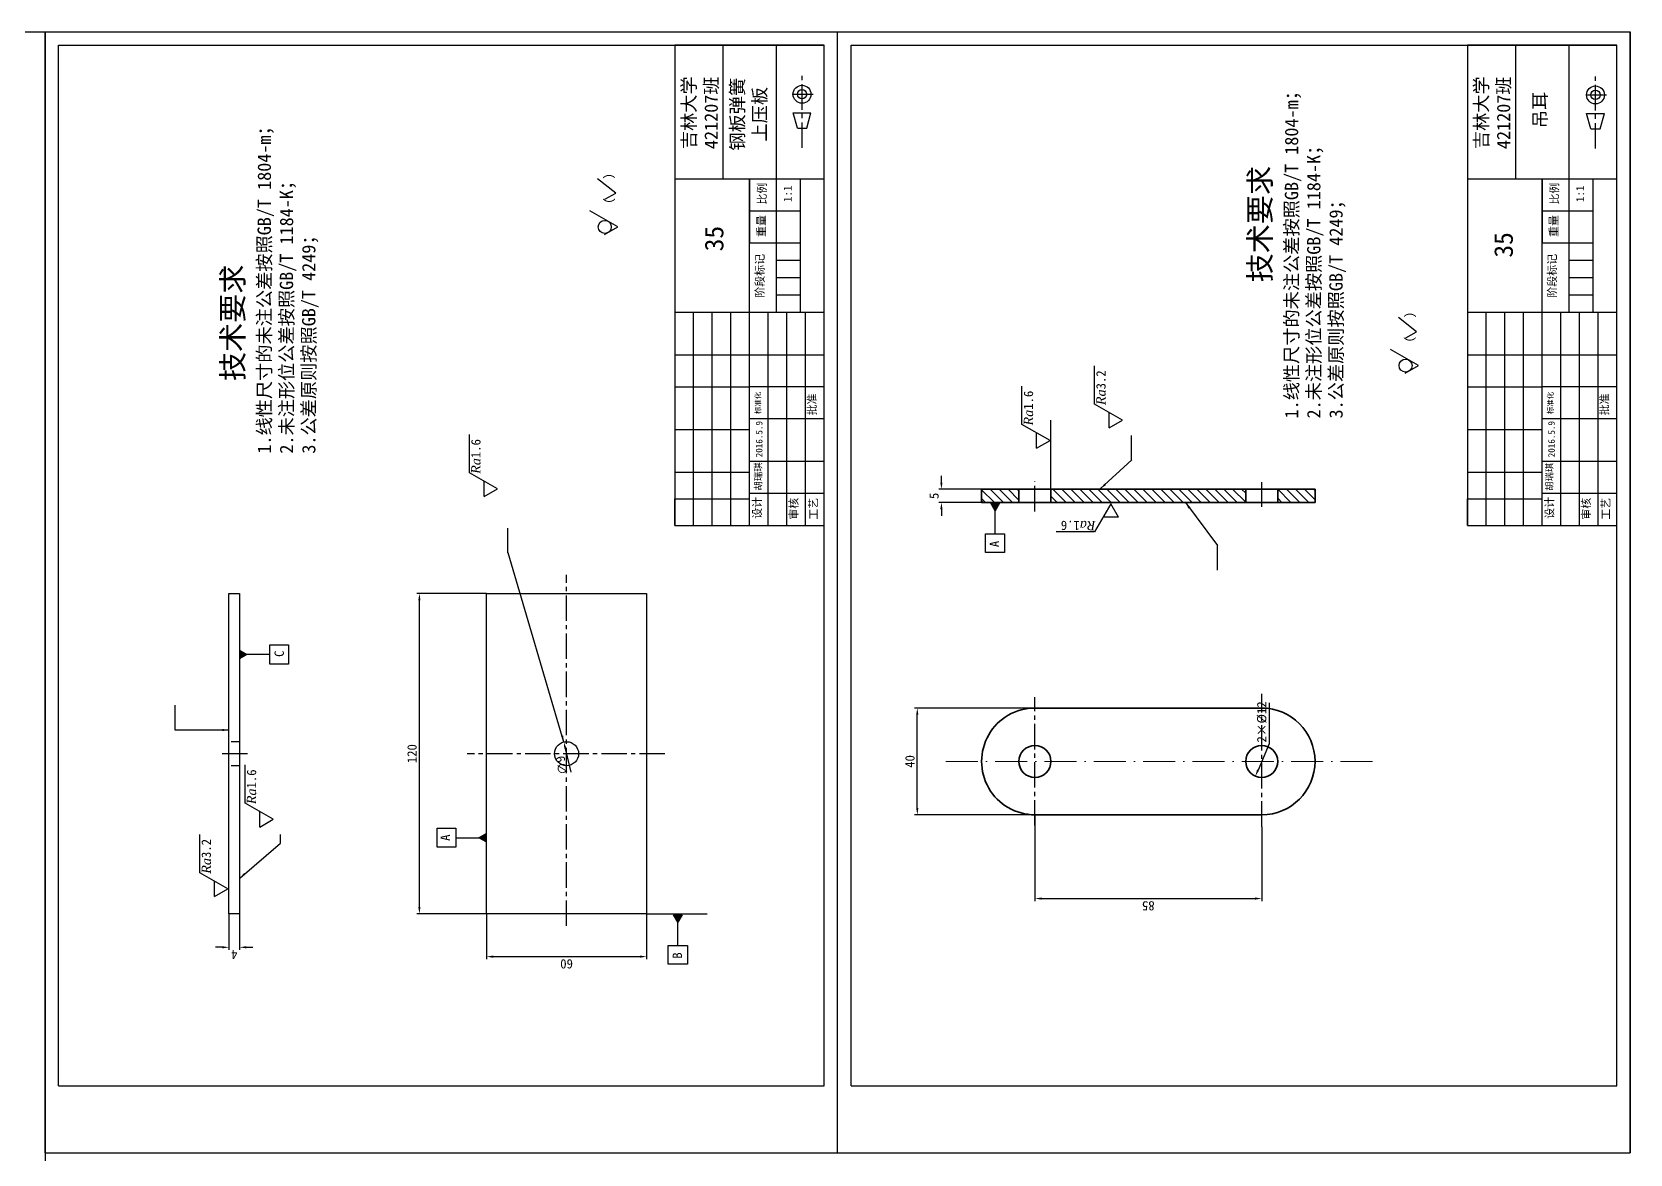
# Model space of a CAD drawing. Header units: millimetres. Extents: x -4667 to 8941, y -1665 to 5310.
# Drawn here: x -255 to 344, y 1853 to 2274 of the extents above; entities that cross this region are included whole.
import ezdxf

# ---------------------------------------------------------------- set-up
doc = ezdxf.new("R2010")
doc.units = ezdxf.units.MM
for name, pattern in [('ACAD_ISO02W100', [15, 12, -3]), ('CENTER2', [28.575, 19.05, -3.175, 3.175, -3.175]), ('DASHDOT', [18.5, 12, -3, 0.5, -3]), ('DASHED2', [9.525, 6.35, -3.175])]:
    doc.linetypes.add(name, pattern=pattern)
for name, color, linetype in [('图层1', 7, 'CONTINUOUS'), ('尺寸', 4, 'CONTINUOUS'), ('文字', 3, 'CONTINUOUS'), ('点划线', 6, 'CENTER2'), ('细实线', 3, 'CONTINUOUS'), ('虚线', 4, 'DASHED2')]:
    doc.layers.add(name, color=color, linetype=linetype)
doc.layers.add('粗实线', color=2, linetype='CONTINUOUS', lineweight=30)
doc.styles.get("Standard").update_dxf_attribs({"font": '', "height": 3.5})
doc.styles.get('Standard').set_extended_font_data('SimSun')
doc.dimstyles.new('无偏差', dxfattribs={"dimtxt": 3.5, "dimasz": 2.5, "dimexe": 1, "dimexo": 0, "dimgap": 1, "dimtad": 1, "dimtoh": 1, "dimdec": 0, "dimzin": 0, "dimdsep": 46, "dimtxsty": 'Standard', "dimcen": 2.5, "dimclrd": 256, "dimadec": 0, "dimazin": 0, "dimtfac": 1, "dimtdec": 0, "dimtofl": 0, "dimtmove": 0, "dimatfit": 3, "dimfxl": 1, "dimtolj": 1, "dimtzin": 0, "dimarcsym": 0})
doc.dimstyles.new('无偏差$0', dxfattribs={"dimtxt": 3.5, "dimasz": 2.5, "dimexe": 1, "dimexo": 0, "dimgap": 1, "dimtad": 1, "dimtoh": 1, "dimdec": 0, "dimzin": 0, "dimdsep": 46, "dimtxsty": 'Standard', "dimcen": 2.5, "dimclrd": 256, "dimadec": 0, "dimazin": 0, "dimtfac": 1, "dimtdec": 0, "dimtofl": 0, "dimtmove": 0, "dimatfit": 3, "dimfxl": 1, "dimtolj": 1, "dimtzin": 0, "dimarcsym": 0})

# ---------------------------------------------------------------- blocks, each defined once
blk = doc.blocks.new('*D254')
at = {"layer": '尺寸', "color": 0, "lineweight": -2, "ltscale": 0.5}
for p, q in [((1281.65, 2045.26), (1281.65, 2071.43)), ((1401.65, 2045.26), (1401.65, 2071.43))]:
    blk.add_line(p, q, dxfattribs=at)
at = {"layer": '尺寸', "lineweight": -2, "ltscale": 0.5}
blk.add_line((1284.15, 2070.43), (1399.15, 2070.43), dxfattribs=at)
at = {"layer": '尺寸', "ltscale": 0.5}
for points in [[(1284.15, 2070.85), (1284.15, 2070.02), (1281.65, 2070.43)], [(1399.15, 2070.85), (1399.15, 2070.02), (1401.65, 2070.43)]]:
    blk.add_solid(points, dxfattribs=at)
at = {"layer": '尺寸', "color": 0, "ltscale": 0.5, "insert": (1341.65, 2073.18), "char_height": 3.5, "attachment_point": 5}
blk.add_mtext('\\A1;120', dxfattribs=at)
blk = doc.blocks.new('*D255')
at = {"layer": '尺寸', "color": 0, "lineweight": -2, "ltscale": 0.5}
for p, q in [((1281.65, 2045.26), (1264.59, 2045.26)), ((1281.65, 1985.26), (1264.59, 1985.26))]:
    blk.add_line(p, q, dxfattribs=at)
at = {"layer": '尺寸', "lineweight": -2, "ltscale": 0.5}
blk.add_line((1265.59, 2042.76), (1265.59, 1987.76), dxfattribs=at)
at = {"layer": '尺寸', "ltscale": 0.5}
for points in [[(1265.17, 2042.76), (1266.01, 2042.76), (1265.59, 2045.26)], [(1265.17, 1987.76), (1266.01, 1987.76), (1265.59, 1985.26)]]:
    blk.add_solid(points, dxfattribs=at)
at = {"layer": '尺寸', "color": 0, "ltscale": 0.5, "insert": (1262.84, 2015.26), "char_height": 3.5, "attachment_point": 5, "rotation": 90}
blk.add_mtext('\\A1;60', dxfattribs=at)
blk = doc.blocks.new('*D256')
at = {"layer": '尺寸', "lineweight": -2, "ltscale": 0.5}
blk.add_line((1334.68, 2013.59), (1343.59, 2015.72), dxfattribs=at)
at = {"layer": '尺寸', "ltscale": 0.5}
blk.add_solid([(1343.5, 2016.13), (1343.69, 2015.32), (1346.03, 2016.3)], dxfattribs=at)
at = {"layer": '尺寸', "color": 0, "ltscale": 0.5, "insert": (1337.28, 2017.04), "char_height": 3.5, "attachment_point": 5, "rotation": 13.43544}
blk.add_mtext('\\A1;∅9', dxfattribs=at)
blk = doc.blocks.new('*D257')
at = {"layer": '尺寸', "lineweight": -2, "ltscale": 0.5}
for p, q in [((1269.09, 2144.33), (1269.09, 2146.83)), ((1269.09, 2135.33), (1269.09, 2132.83))]:
    blk.add_line(p, q, dxfattribs=at)
at = {"layer": '尺寸', "color": 0, "lineweight": -2, "ltscale": 0.5}
for p, q in [((1281.65, 2141.83), (1268.09, 2141.83)), ((1281.65, 2137.83), (1268.09, 2137.83))]:
    blk.add_line(p, q, dxfattribs=at)
at = {"layer": '尺寸', "ltscale": 0.5}
for points in [[(1268.67, 2144.33), (1269.5, 2144.33), (1269.09, 2141.83)], [(1268.67, 2135.33), (1269.5, 2135.33), (1269.09, 2137.83)]]:
    blk.add_solid(points, dxfattribs=at)
at = {"layer": '尺寸', "color": 0, "ltscale": 0.5, "insert": (1266.34, 2139.83), "char_height": 3.5, "attachment_point": 5, "rotation": 90}
blk.add_mtext('\\A1;4', dxfattribs=at)
blk = doc.blocks.new('*D258')
at = {"layer": '细实线', "lineweight": -2, "ltscale": 0.5}
for p, q in [((1345.35, 1751.9), (1335.52, 1756.09)), ((1360.72, 1751.9), (1345.35, 1751.9))]:
    blk.add_line(p, q, dxfattribs=at)
at = {"layer": '细实线', "ltscale": 0.5}
blk.add_solid([(1335.69, 1756.48), (1335.36, 1755.71), (1333.22, 1757.08)], dxfattribs=at)
at = {"layer": '细实线', "color": 0, "ltscale": 0.5, "insert": (1353.53, 1754.65), "char_height": 3.5, "attachment_point": 5}
blk.add_mtext('\\A1;2×%%c12', dxfattribs=at)
blk = doc.blocks.new('*D259')
at = {"layer": '细实线', "color": 0, "lineweight": -2, "ltscale": 0.5}
for p, q in [((1318.74, 1839.72), (1286.35, 1839.72)), ((1314.27, 1754.72), (1286.35, 1754.72))]:
    blk.add_line(p, q, dxfattribs=at)
at = {"layer": '细实线', "lineweight": -2, "ltscale": 0.5}
blk.add_line((1287.35, 1837.22), (1287.35, 1757.22), dxfattribs=at)
at = {"layer": '细实线', "ltscale": 0.5}
for points in [[(1286.93, 1837.22), (1287.77, 1837.22), (1287.35, 1839.72)], [(1286.93, 1757.22), (1287.77, 1757.22), (1287.35, 1754.72)]]:
    blk.add_solid(points, dxfattribs=at)
at = {"layer": '细实线', "color": 0, "ltscale": 0.5, "insert": (1284.6, 1797.22), "char_height": 3.5, "attachment_point": 5, "rotation": 90}
blk.add_mtext('\\A1;85', dxfattribs=at)
blk = doc.blocks.new('*D260')
at = {"layer": '细实线', "color": 0, "lineweight": -2, "ltscale": 0.5}
for p, q in [((1318.74, 1839.72), (1318.74, 1884.81)), ((1358.74, 1839.72), (1358.74, 1884.81))]:
    blk.add_line(p, q, dxfattribs=at)
at = {"layer": '细实线', "lineweight": -2, "ltscale": 0.5}
blk.add_line((1321.24, 1883.81), (1356.24, 1883.81), dxfattribs=at)
at = {"layer": '细实线', "ltscale": 0.5}
for points in [[(1321.24, 1884.23), (1321.24, 1883.4), (1318.74, 1883.81)], [(1356.24, 1884.23), (1356.24, 1883.4), (1358.74, 1883.81)]]:
    blk.add_solid(points, dxfattribs=at)
at = {"layer": '细实线', "color": 0, "ltscale": 0.5, "insert": (1338.74, 1886.56), "char_height": 3.5, "attachment_point": 5}
blk.add_mtext('\\A1;40', dxfattribs=at)
blk = doc.blocks.new('*D261')
at = {"layer": '细实线', "color": 0, "lineweight": -2, "ltscale": 0.5}
for p, q in [((1435.76, 1859.28), (1435.76, 1875.77)), ((1440.76, 1859.72), (1440.76, 1875.77))]:
    blk.add_line(p, q, dxfattribs=at)
at = {"layer": '细实线', "lineweight": -2, "ltscale": 0.5}
for p, q in [((1433.26, 1874.77), (1430.76, 1874.77)), ((1443.26, 1874.77), (1445.76, 1874.77))]:
    blk.add_line(p, q, dxfattribs=at)
at = {"layer": '细实线', "ltscale": 0.5}
for points in [[(1433.26, 1875.19), (1433.26, 1874.36), (1435.76, 1874.77)], [(1443.26, 1875.19), (1443.26, 1874.36), (1440.76, 1874.77)]]:
    blk.add_solid(points, dxfattribs=at)
at = {"layer": '细实线', "color": 0, "ltscale": 0.5, "insert": (1438.26, 1877.52), "char_height": 3.5, "attachment_point": 5}
blk.add_mtext('\\A1;5', dxfattribs=at)
blk = doc.blocks.new('A$C0A5A0583')
at = {"layer": '文字', "ltscale": 0.5}
for points in [[(186.72, 518.48), (188.32, 521.25), (185.11, 521.25)], [(118.04, 431.47), (116.44, 428.7), (119.64, 428.7)], [(86.37, 356.87), (89.14, 355.27), (89.14, 358.48)], [(240.59, 238), (243.36, 236.4), (243.36, 239.6)]]:
    blk.add_hatch(color=256, dxfattribs=at).paths.add_polyline_path(points)
at = {"layer": '细实线', "ltscale": 0.5}
h = blk.add_hatch(dxfattribs=at)
h.set_pattern_fill('ANSI31', color=256, scale=0.75, style=0)
h.set_pattern_definition([(45, (243.6474, 118.0577), (-1.6838, 1.6838), [])])
h.paths.add_polyline_path([(243.65, 229.06), (248.65, 229.06), (248.65, 243.06), (244.4, 243.06), (243.65, 242.62)])
h.paths.add_polyline_path([(243.65, 144.06), (248.65, 144.06), (248.65, 217.06), (243.65, 217.06)])
h.paths.add_polyline_path([(248.65, 132.06), (243.65, 132.06), (243.65, 118.06), (247.89, 118.06), (248.65, 118.49)])
at = {"layer": '尺寸', "ltscale": 0.5}
for p, q in [((115.98, 505.79), (119.27, 505.79)), ((89.53, 368.6), (89.53, 345.93)), ((248.65, 217.06), (274.48, 217.06))]:
    blk.add_line(p, q, dxfattribs=at)
at = {"layer": '文字', "ltscale": 0.5}
for p, q in [((158.39, 545.27), (167.71, 545.27)), ((98.88, 525.59), (104.94, 536.09)), ((104.94, 536.09), (119.26, 536.09)), ((95.99, 530.59), (101.77, 530.59)), ((95.99, 530.59), (98.88, 525.59)), ((188.32, 521.25), (185.11, 521.25)), ((186.72, 518.48), (185.11, 521.25)), ((188.32, 521.25), (186.72, 518.48)), ((124.94, 508.62), (131, 519.12)), ((131, 519.12), (145.32, 519.12)), ((186.72, 509.8), (186.72, 518.48)), ((122.05, 513.62), (127.82, 513.62)), ((122.05, 513.62), (124.94, 508.62)), ((118.04, 440.15), (118.04, 431.47)), ((116.44, 428.7), (118.04, 431.47)), ((118.04, 431.47), (119.64, 428.7)), ((248.74, 424.54), (254.8, 435.04)), ((254.8, 435.04), (269.12, 435.04)), ((116.44, 428.7), (119.64, 428.7)), ((245.85, 429.54), (251.63, 429.54)), ((245.85, 429.54), (248.74, 424.54)), ((224.75, 420.57), (234.07, 420.57)), ((346.93, 379.38), (352.99, 389.88)), ((344.04, 384.38), (346.93, 379.38)), ((77.69, 356.87), (86.37, 356.87)), ((86.37, 356.87), (89.14, 358.48)), ((89.14, 355.27), (86.37, 356.87)), ((89.14, 355.27), (89.14, 358.48)), ((240.59, 238), (243.36, 239.6)), ((243.36, 236.4), (243.36, 239.6)), ((231.91, 238), (240.59, 238)), ((243.36, 236.4), (240.59, 238)), ((266.86, 217.41), (272.92, 227.91)), ((272.92, 227.91), (287.24, 227.91)), ((263.97, 222.41), (269.74, 222.41)), ((263.97, 222.41), (266.86, 217.41)), ((232.61, 200.72), (232.61, 215.04)), ((243.11, 194.66), (232.61, 200.72)), ((274.5, 190.24), (280.56, 200.74)), ((280.56, 200.74), (294.88, 200.74)), ((238.11, 191.77), (238.11, 197.55)), ((238.11, 191.77), (243.11, 194.66)), ((271.62, 195.24), (277.39, 195.24)), ((271.62, 195.24), (274.5, 190.24)), ((259.49, 186.82), (268.81, 186.82)), ((218.28, 154.65), (227.59, 154.65)), ((292.07, 84.23), (294.96, 79.23)), ((294.96, 79.23), (301.02, 89.73))]:
    blk.add_line(p, q, dxfattribs=at)
for points in [[(190.27, 502.8), (183.11, 502.8), (183.11, 509.8), (190.27, 509.8)], [(114.49, 447.15), (121.64, 447.15), (121.64, 440.15), (114.49, 440.15)], [(70.69, 353.32), (70.69, 360.47), (77.69, 360.47), (77.69, 353.32)], [(224.91, 234.45), (224.91, 241.6), (231.91, 241.6), (231.91, 234.45)]]:
    blk.add_lwpolyline(points, close=True, dxfattribs=at)
at = {"layer": '点划线', "ltscale": 0.5}
for p, q in [((149.53, 518.17), (149.53, 528.54)), ((149.53, 361.74), (149.53, 435.85)), ((85.02, 398.6), (216.51, 398.6)), ((396.65, 314.03), (396.65, 306.23)), ((376.59, 310.36), (404, 310.36)), ((122.56, 223.06), (170.7, 223.06)), ((240.33, 223.06), (251.58, 223.06)), ((122.15, 138.06), (171.97, 138.06)), ((242.04, 138.06), (251.34, 138.06)), ((376.32, 12.96), (403.74, 12.96)), ((396.39, 16.63), (396.39, 8.83))]:
    blk.add_line(p, q, dxfattribs=at)
at = {"layer": '点划线', "linetype": 'DASHDOT', "lineweight": 13}
blk.add_line((146.63, 256.5), (146.63, 93.52), dxfattribs=at)
at = {"layer": '粗实线'}
for p, q in [((25, 589), (415, 589)), ((25, 589), (25, 302)), ((415, 589), (415, 302)), ((25, 302), (415, 302)), ((25, 292), (415, 292)), ((25, 292), (25, 5)), ((415, 292), (415, 5)), ((25, 5), (415, 5))]:
    blk.add_line(p, q, dxfattribs=at)
at = {"layer": '粗实线', "ltscale": 0.5}
for p, q in [((89.53, 525.17), (209.53, 525.17)), ((89.53, 521.17), (89.53, 525.17)), ((209.53, 521.17), (89.53, 521.17)), ((209.53, 525.17), (209.53, 521.17)), ((89.53, 428.6), (209.53, 428.6)), ((89.53, 368.6), (89.53, 428.6)), ((209.53, 428.6), (209.53, 368.6)), ((209.53, 368.6), (89.53, 368.6)), ((383.92, 312.11), (389.73, 313.72)), ((383.92, 312.11), (383.92, 308.61)), ((389.73, 313.72), (389.73, 307)), ((383.92, 308.61), (389.73, 307)), ((383.66, 14.72), (389.46, 16.32)), ((383.66, 14.72), (383.66, 11.21)), ((389.46, 16.32), (389.46, 9.6)), ((383.66, 11.21), (389.46, 9.6))]:
    blk.add_line(p, q, dxfattribs=at)
at = {"layer": '粗实线', "color": 2, "linetype": 'Continuous', "lineweight": 30}
for p, q in [((235.06, 357.98), (235.06, 302)), ((415, 357.98), (235.06, 357.98)), ((235.06, 357.98), (245.05, 357.98)), ((235.06, 357.98), (235.06, 350.98)), ((245.05, 357.98), (245.05, 329.99)), ((255.05, 357.98), (255.05, 329.99)), ((271.05, 357.98), (271.05, 329.99)), ((287.04, 357.98), (287.04, 329.99)), ((299.04, 357.98), (299.04, 302)), ((315.03, 357.98), (315.03, 302)), ((365.02, 357.98), (365.02, 302)), ((415, 302), (415, 357.98)), ((415, 302), (415, 357.98)), ((235.06, 336.99), (315.03, 336.99)), ((415, 339.99), (365.02, 339.99)), ((235.06, 329.99), (365.02, 329.99)), ((247.05, 302), (247.05, 329.99)), ((259.05, 302), (259.05, 329.99)), ((275.04, 302), (275.04, 329.99)), ((287.04, 302), (287.04, 329.99)), ((341.02, 329.99), (341.02, 311)), ((365.02, 329.99), (341.02, 329.99)), ((353.02, 329.99), (353.02, 311)), ((235.06, 322.99), (315.03, 322.99)), ((415, 319.99), (315.03, 319.99)), ((321.53, 319.99), (321.53, 311)), ((328.03, 319.99), (328.03, 311)), ((334.53, 319.99), (334.53, 311)), ((415, 302), (415, 319.99)), ((365.02, 311), (315.03, 311)), ((235.06, 302), (247.05, 302)), ((235.06, 60.98), (235.06, 5)), ((415, 60.98), (235.06, 60.98)), ((235.06, 60.98), (245.05, 60.98)), ((235.06, 60.98), (235.06, 53.98)), ((245.05, 60.98), (245.05, 32.99)), ((255.05, 60.98), (255.05, 32.99)), ((271.05, 60.98), (271.05, 32.99)), ((287.04, 60.98), (287.04, 32.99)), ((299.04, 60.98), (299.04, 5)), ((315.03, 60.98), (315.03, 5)), ((365.02, 60.98), (365.02, 5)), ((415, 5), (415, 60.98)), ((415, 5), (415, 60.98)), ((415, 42.99), (365.02, 42.99)), ((235.06, 39.99), (315.03, 39.99)), ((235.06, 32.99), (365.02, 32.99)), ((247.05, 5), (247.05, 32.99)), ((259.05, 5), (259.05, 32.99)), ((275.04, 5), (275.04, 32.99)), ((287.04, 5), (287.04, 32.99)), ((341.02, 32.99), (341.02, 14)), ((365.02, 32.99), (341.02, 32.99)), ((353.02, 32.99), (353.02, 14)), ((235.06, 25.99), (315.03, 25.99)), ((415, 22.99), (315.03, 22.99)), ((321.53, 22.99), (321.53, 14)), ((328.03, 22.99), (328.03, 14)), ((334.53, 22.99), (334.53, 14)), ((415, 5), (415, 22.99)), ((365.02, 14), (315.03, 14)), ((235.06, 5), (247.05, 5))]:
    blk.add_line(p, q, dxfattribs=at)
at = {"layer": '粗实线', "lineweight": 35, "ltscale": 0.125}
for p, q in [((248.65, 243.06), (243.65, 243.06)), ((248.65, 229.06), (243.65, 229.06)), ((248.65, 217.06), (243.65, 217.06)), ((248.65, 144.06), (243.65, 144.06)), ((248.65, 132.06), (243.65, 132.06)), ((248.65, 118.06), (243.65, 118.06))]:
    blk.add_line(p, q, dxfattribs=at)
at = {"layer": '粗实线', "lineweight": 35, "ltscale": 0.35}
for p, q in [((243.65, 243.06), (243.65, 229.06)), ((248.65, 243.06), (248.65, 229.06)), ((243.65, 132.06), (243.65, 118.06)), ((248.65, 132.06), (248.65, 118.06))]:
    blk.add_line(p, q, dxfattribs=at)
at = {"layer": '粗实线', "lineweight": 13, "ltscale": 0.021742}
for p, q in [((243.65, 242.62), (244.4, 243.06)), ((247.89, 118.06), (248.65, 118.49))]:
    blk.add_line(p, q, dxfattribs=at)
at = {"layer": '粗实线', "lineweight": 35, "ltscale": 0.15}
for p, q in [((243.65, 229.06), (243.65, 223.06)), ((248.65, 229.06), (248.65, 223.06)), ((243.65, 223.06), (243.65, 217.06)), ((248.65, 223.06), (248.65, 217.06)), ((243.65, 144.06), (243.65, 138.06)), ((248.65, 144.06), (248.65, 138.06)), ((243.65, 138.06), (243.65, 132.06)), ((248.65, 138.06), (248.65, 132.06))]:
    blk.add_line(p, q, dxfattribs=at)
at = {"layer": '粗实线', "lineweight": 35}
for p, q in [((126.63, 223.06), (126.63, 180.56)), ((166.63, 223.06), (166.63, 180.56)), ((243.65, 217.06), (243.65, 144.06)), ((248.65, 217.06), (248.65, 144.06)), ((126.63, 138.06), (126.63, 180.56)), ((166.63, 138.06), (166.63, 180.56))]:
    blk.add_line(p, q, dxfattribs=at)
at = {"layer": '粗实线', "ltscale": 0.5}
for centre, radius in [((149.53, 398.6), 4.5), ((396.65, 310.36), 3.36), ((396.65, 310.36), 1.75), ((396.39, 12.96), 3.36), ((396.39, 12.96), 1.75)]:
    blk.add_circle(centre, radius, dxfattribs=at)
at = {"layer": '粗实线', "lineweight": 35}
for centre in [(146.63, 223.06), (146.63, 138.06)]:
    blk.add_circle(centre, 6, dxfattribs=at)
for centre, start, end in [((146.63, 223.06), 0, 180.00001), ((146.63, 138.06), 180.00001, 0)]:
    blk.add_arc(centre, 20, start, end, dxfattribs=at)
at = {"layer": '细实线'}
for p, q in [((0, 594), (420, 594)), ((0, 594), (0, 297)), ((420, 594), (420, 297)), ((0, 297), (0, 0)), ((0, 297), (420, 297)), ((420, 297), (420, 0)), ((0, 0), (420, 0))]:
    blk.add_line(p, q, dxfattribs=at)
at = {"layer": '细实线', "ltscale": 0.5}
for p, q in [((357.38, 384.24), (359.54, 380.19)), ((359.54, 380.19), (365.01, 386.97)), ((305.41, 84.08), (307.57, 80.04)), ((307.57, 80.04), (313.04, 86.81))]:
    blk.add_line(p, q, dxfattribs=at)
at = {"layer": '细实线', "color": 3, "linetype": 'Continuous', "lineweight": -3}
for p, q in [((235.06, 350.98), (315.03, 350.98)), ((235.06, 343.99), (315.03, 343.99)), ((235.06, 316), (315.03, 316)), ((235.06, 309), (315.03, 309)), ((235.06, 53.98), (315.03, 53.98)), ((235.06, 46.99), (315.03, 46.99)), ((235.06, 19), (315.03, 19)), ((235.06, 12), (315.03, 12))]:
    blk.add_line(p, q, dxfattribs=at)
at = {"layer": '细实线', "ltscale": 0.5}
for centre in [(346.95, 384.29), (294.98, 84.14)]:
    blk.add_circle(centre, 2.42, dxfattribs=at)
at = {"layer": '虚线', "ltscale": 0.5}
for p, q in [((145.03, 521.17), (145.03, 525.17)), ((154.03, 521.17), (154.03, 525.17))]:
    blk.add_line(p, q, dxfattribs=at)
at = {"layer": '图层1', "color": 3, "linetype": 'ACAD_ISO02W100', "lineweight": -3, "char_height": 2.4992, "width": 45.6676, "attachment_point": 1}
for insert in [(376.11, 355.26), (376.11, 58.26)]:
    blk.add_mtext('{\\fSimSun|b0|i0|c134|p2;\\H2x;吉林大学\\P421207班}', dxfattribs=dict(at, insert=insert))
at = {"layer": '图层1', "color": 3, "linetype": 'Continuous', "lineweight": -3, "attachment_point": 1}
for s, insert, char_height, width in [('35', (337.8, 346.82), 6.998, 42.8123), ('{\\H1.667x;钢板弹簧\\P 上压板}', (375.53, 337.09), 2.9991, 57.6343), ('{\\fSimSun|b0|i0|c134|p2;2016.5.9}', (260.6, 327.69), 2.4992, 14.8397), ('{\\fSimSun|b0|i0|c134|p2;阶段标记}', (320.46, 327.67), 2.9991, 23.5644), ('{\\fSimSun|b0|i0|c134|p2;重量}', (343.19, 327.07), 2.9991, 9.8586), ('{\\fSimSun|b0|i0|c134|p2;比例}', (355.33, 326.83), 2.9991, 10.4597), ('{\\fSimSun|b0|i0|c134|p2;1:1}', (356.29, 317.22), 2.9991, 10.2192), ('35', (335.44, 50.92), 6.998, 42.8123), ('{\\fSimSun|b0|i0|c134|p2;\\H1.667x;吊耳}', (383.97, 36.25), 2.9991, 45.8271), ('{\\fSimSun|b0|i0|c134|p2;2016.5.9}', (260.6, 30.69), 2.4992, 14.8397), ('{\\fSimSun|b0|i0|c134|p2;阶段标记}', (320.46, 30.67), 2.9991, 23.5644), ('{\\fSimSun|b0|i0|c134|p2;重量}', (343.19, 30.07), 2.9991, 9.8586), ('{\\fSimSun|b0|i0|c134|p2;比例}', (355.33, 29.83), 2.9991, 10.4597), ('{\\fSimSun|b0|i0|c134|p2;1:1}', (356.29, 20.22), 2.9991, 10.2192)]:
    blk.add_mtext(s, dxfattribs=dict(at, insert=insert, char_height=char_height, width=width))
at = {"layer": '尺寸', "ltscale": 0.5, "char_height": 3.5, "width": 18.064, "attachment_point": 1}
for s, insert in [('{\\fTimes New Roman|b0|i1|c238|p18;Ra}3.2', (104.56, 535.43)), ('{\\fTimes New Roman|b0|i1|c238|p18;Ra}1.6', (130.62, 518.46)), ('{\\fTimes New Roman|b0|i1|c238|p18;Ra}1.6', (254.42, 434.38)), ('{\\fTimes New Roman|b0|i1|c238|p18;Ra}1.6', (272.54, 227.25)), ('{\\fTimes New Roman|b0|i1|c238|p18;Ra}3.2', (280.18, 200.08))]:
    blk.add_mtext(s, dxfattribs=dict(at, insert=insert))
at = {"layer": '尺寸', "ltscale": 0.5, "insert": (233.27, 200.34), "char_height": 3.5, "width": 18.064, "attachment_point": 1, "rotation": 90}
blk.add_mtext('{\\fTimes New Roman|b0|i1|c238|p18;Ra}1.6', dxfattribs=at)
at = {"layer": '文字', "linetype": 'Continuous', "lineweight": -3, "char_height": 2.4992, "width": 154.1638, "attachment_point": 1}
for s, insert in [('{\\fSimSun|b0|i0|c134|p54;\\H2x;        \\H1.601x;技术要求\\P\\fSimSun|b0|i0|c134|p2;\\H0.6248x;1.线性尺寸的未注公差按照GB/T 1804-m；\\P2.未注形位公差按照GB/T 1184-K；\\P3.公差原则按照GB/T 4249；}', (261.97, 527.77)), ('{\\fSimSun|b0|i0|c134|p54;\\H2x;               \\H1.601x;技术要求\\P\\fSimSun|b0|i0|c134|p2;\\H0.6248x;1.线性尺寸的未注公差按照GB/T 1804-m；\\P2.未注形位公差按照GB/T 1184-K；\\P3.公差原则按照GB/T 4249；}', (275.15, 142.73))]:
    blk.add_mtext(s, dxfattribs=dict(at, insert=insert))
at = {"layer": '文字', "ltscale": 0.5, "char_height": 3.5, "width": 4.6861, "attachment_point": 1}
for s, insert in [('C', (185.8, 508.07)), ('A', (116.87, 445.86)), ('B', (72.71, 358.85)), ('A', (226.93, 239.98))]:
    blk.add_mtext(s, dxfattribs=dict(at, insert=insert))
at = {"layer": '粗实线', "color": 3, "linetype": 'Continuous', "lineweight": -3, "attachment_point": 1}
for s, insert, char_height, width in [('{\\fSimSun|b0|i0|c134|p54;\\H1.2x;设计}', (237.57, 328.68), 2.4992, 10.6329), ('{\\fSimSun|b0|i0|c134|p2;标准化}', (276.78, 327.85), 1.9994, 10.27), ('{\\fSimSun|b0|i0|c134|p54;审核}', (237.24, 314.96), 2.9991, 10.1899), ('{\\fSimSun|b0|i0|c134|p54;工艺}', (237.24, 307.55), 2.9991, 10.0791), ('{\\fSimSun|b0|i0|c134|p54;批准}', (276.34, 308.1), 2.9991, 9.4146), ('{\\fSimSun|b0|i0|c134|p54;\\H1.2x;设计}', (237.57, 31.68), 2.4992, 10.6329), ('{\\fSimSun|b0|i0|c134|p2;标准化}', (276.78, 30.85), 1.9994, 10.27), ('{\\fSimSun|b0|i0|c134|p54;审核}', (237.24, 17.96), 2.9991, 10.1899), ('{\\fSimSun|b0|i0|c134|p54;工艺}', (237.24, 10.55), 2.9991, 10.0791), ('{\\fSimSun|b0|i0|c134|p54;批准}', (276.34, 11.1), 2.9991, 9.4146)]:
    blk.add_mtext(s, dxfattribs=dict(at, insert=insert, char_height=char_height, width=width))
at = {"layer": '细实线', "ltscale": 0.5, "char_height": 3.5, "attachment_point": 1}
for insert in [(355.65, 384.61), (303.68, 84.46)]:
    blk.add_mtext_dynamic_manual_height_columns('{\\H0.95833x;(   )}', width=19.5269, gutter_width=17.5, heights=[0], dxfattribs=dict(at, insert=insert))
at = {"layer": '细实线', "char_height": 2.5, "width": 15.0266, "attachment_point": 1}
for insert in [(248.18, 328), (248.01, 31.48)]:
    blk.add_mtext('胡瑞琪{\\fￋￎￌﾣﾤ|b0|i0|c134|p2; }', dxfattribs=dict(at, insert=insert))
at = {"layer": '尺寸', "ltscale": 0.5}
dim = blk.add_linear_dim(base=(76.97, 521.17), p1=(89.53, 525.17), p2=(89.53, 521.17), angle=90, dimstyle='无偏差$0', dxfattribs=at)
dim.commit()
dim.dimension.update_dxf_attribs({"geometry": '*D257', "text_midpoint": (76.97, 523.17), "dimtype": 128, "insert": (-1192.11, -1616.66)})
dim = blk.add_linear_dim(base=(209.53, 453.77), p1=(89.53, 428.6), p2=(209.53, 428.6), dimstyle='无偏差$0', dxfattribs=at)
dim.commit()
dim.dimension.update_dxf_attribs({"geometry": '*D254', "text_midpoint": (149.53, 456.52), "insert": (-1192.11, -1616.66)})
dim = blk.add_linear_dim(base=(73.48, 368.6), p1=(89.53, 428.6), p2=(89.53, 368.6), angle=90, dimstyle='无偏差$0', dxfattribs=at)
dim.commit()
dim.dimension.update_dxf_attribs({"geometry": '*D255', "text_midpoint": (70.73, 398.6), "insert": (-1192.11, -1616.66)})
dim = blk.add_diameter_dim_2p(p1=(145.16, 397.55), p2=(153.91, 399.64), dimstyle='无偏差', dxfattribs=at)
dim.commit()
dim.dimension.update_dxf_attribs({"geometry": '*D256', "text_midpoint": (145.81, 397.71), "dimtype": 131, "insert": (-1192.11, -1616.66)})
at = {"layer": '细实线', "ltscale": 0.5}
for base, p1, p2, picture, middle in [((166.63, 267.15), (126.63, 223.06), (166.63, 223.06), '*D260', (146.63, 269.9)), ((248.65, 258.11), (243.65, 242.62), (248.65, 243.06), '*D261', (246.15, 260.86))]:
    dim = blk.add_linear_dim(base=base, p1=p1, p2=p2, dimstyle='无偏差$0', dxfattribs=at)
    dim.commit()
    dim.dimension.update_dxf_attribs({"geometry": picture, "text_midpoint": middle, "insert": (-1192.11, -1616.66)})
dim = blk.add_linear_dim(base=(95.24, 138.06), p1=(126.63, 223.06), p2=(122.15, 138.06), angle=90, dimstyle='无偏差$0', dxfattribs=at)
dim.commit()
dim.dimension.update_dxf_attribs({"geometry": '*D259', "text_midpoint": (92.49, 180.56), "insert": (-1192.11, -1616.66)})
dim = blk.add_diameter_dim_2p(p1=(152.14, 135.7), p2=(141.11, 140.42), text='2×%%c12', dimstyle='无偏差', dxfattribs=at)
dim.commit()
dim.dimension.update_dxf_attribs({"geometry": '*D258', "text_midpoint": (161.42, 135.23), "dimtype": 131, "insert": (-1192.11, -1616.66)})
at = {"layer": '尺寸', "ltscale": 0.5}
for points in [[(158.39, 525.11), (158.39, 545.27)], [(102.9, 521.12), (115.98, 505.79)], [(153.88, 399.59), (224.77, 420.56)], [(248.75, 198.56), (259.62, 186.8)], [(243.65, 166.66), (227.59, 154.65)]]:
    blk.add_leader(points, dimstyle='无偏差', override={"dimgap": 1, "dimtad": 0}, dxfattribs=at)

msp = doc.modelspace()

# ---------------------------------------------------------------- linework, layer by layer
at = {"layer": '细实线'}
for p, q in [((-2015.88, 2273.87), (-249.88, 2273.87)), ((-249.88, 2273.87), (-249.88, 1432.87)), ((-249.88, 2273.87), (-249.88, 1432.87)), ((-249.88, 2273.87), (-249.88, 1853.87)), ((-249.88, 2273.87), (-249.88, 1432.87)), ((344.12, 2273.87), (344.12, 1853.87)), ((-249.88, 1853.87), (344.12, 1853.87))]:
    msp.add_line(p, q, dxfattribs=at)

# ---------------------------------------------------------------- block references
at = {"layer": '虚线', "ltscale": 0.5, "rotation": 90}
msp.add_blockref('A$C0A5A0583', (344.12, 1853.87), dxfattribs=at)

doc.saveas('drawing.dxf')
